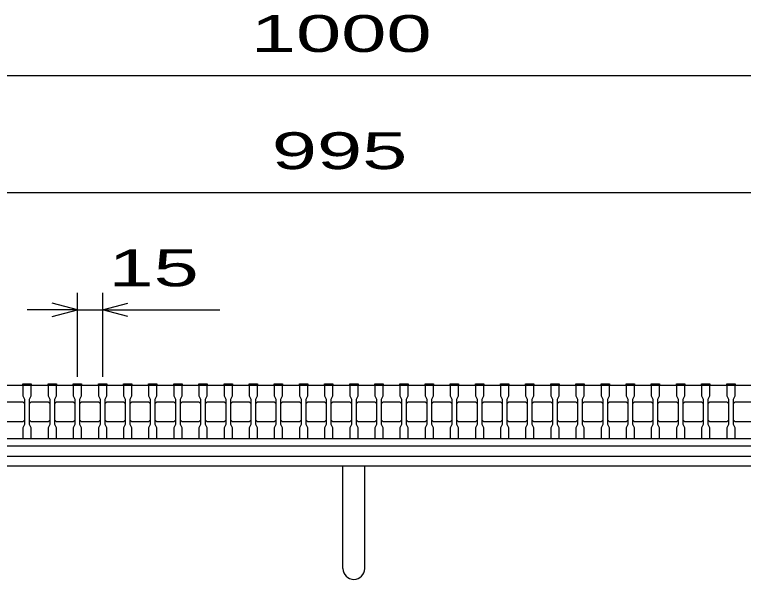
# Model space of a CAD drawing. Units: millimetres, scale not verified. Extents: x -1820 to 1731, y -1282 to 1054.
# Drawn here: x -1053 to -618, y -588.6 to -251.2 of the extents above; entities that cross this region are included whole.
import ezdxf
from ezdxf.enums import TextEntityAlignment as Align

# ---------------------------------------------------------------- set-up
doc = ezdxf.new("R2010")
doc.units = ezdxf.units.MM
doc.header["$LTSCALE"] = 10
for name, color, linetype, lineweight in [('16', 3, 'Continuous', 25), ('19', 6, 'Continuous', 25), ('22', 4, 'Continuous', 25)]:
    doc.layers.add(name, color=color, linetype=linetype, lineweight=lineweight)
doc.styles.add('ベクトル', font='')
doc.styles.get('ベクトル').set_extended_font_data('ベクトル')

msp = doc.modelspace()

# ---------------------------------------------------------------- linework, layer by layer
at = {"layer": '16'}
for p, q in [((-1348, -472.5), (-353, -472.5)), ((-1048, -472.5), (-1048, -471.8)), ((-1048, -471.8), (-1043, -471.8)), ((-1048, -472.5), (-1048, -479)), ((-1043, -472.5), (-1048, -472.5)), ((-1043, -471.8), (-1043, -472.5)), ((-1043, -479), (-1043, -472.5)), ((-1033, -472.5), (-1033, -471.8)), ((-1033, -471.8), (-1028, -471.8)), ((-1033, -472.5), (-1033, -479)), ((-1028, -472.5), (-1033, -472.5)), ((-1028, -471.8), (-1028, -472.5)), ((-1028, -479), (-1028, -472.5)), ((-1018, -472.5), (-1018, -471.8)), ((-1018, -471.8), (-1013, -471.8)), ((-1018, -472.5), (-1018, -479)), ((-1013, -472.5), (-1018, -472.5)), ((-1013, -471.8), (-1013, -472.5)), ((-1013, -479), (-1013, -472.5)), ((-1003, -472.5), (-1003, -471.8)), ((-1003, -471.8), (-998, -471.8)), ((-1003, -472.5), (-1003, -479)), ((-998, -472.5), (-1003, -472.5)), ((-998, -471.8), (-998, -472.5)), ((-998, -479), (-998, -472.5)), ((-988, -472.5), (-988, -471.8)), ((-988, -471.8), (-983, -471.8)), ((-988, -472.5), (-988, -479)), ((-983, -472.5), (-988, -472.5)), ((-983, -471.8), (-983, -472.5)), ((-983, -479), (-983, -472.5)), ((-973, -472.5), (-973, -471.8)), ((-973, -471.8), (-968, -471.8)), ((-973, -472.5), (-973, -479)), ((-968, -472.5), (-973, -472.5)), ((-968, -471.8), (-968, -472.5)), ((-968, -479), (-968, -472.5)), ((-958, -472.5), (-958, -471.8)), ((-958, -471.8), (-953, -471.8)), ((-958, -472.5), (-958, -479)), ((-953, -472.5), (-958, -472.5)), ((-953, -471.8), (-953, -472.5)), ((-953, -479), (-953, -472.5)), ((-943, -472.5), (-943, -471.8)), ((-943, -471.8), (-938, -471.8)), ((-943, -472.5), (-943, -479)), ((-938, -472.5), (-943, -472.5)), ((-938, -471.8), (-938, -472.5)), ((-938, -479), (-938, -472.5)), ((-928, -472.5), (-928, -471.8)), ((-928, -471.8), (-923, -471.8)), ((-928, -472.5), (-928, -479)), ((-923, -472.5), (-928, -472.5)), ((-923, -471.8), (-923, -472.5)), ((-923, -479), (-923, -472.5)), ((-913, -472.5), (-913, -471.8)), ((-913, -471.8), (-908, -471.8)), ((-913, -472.5), (-913, -479)), ((-908, -472.5), (-913, -472.5)), ((-908, -471.8), (-908, -472.5)), ((-908, -479), (-908, -472.5)), ((-898, -472.5), (-898, -471.8)), ((-898, -471.8), (-893, -471.8)), ((-898, -472.5), (-898, -479)), ((-893, -472.5), (-898, -472.5)), ((-893, -471.8), (-893, -472.5)), ((-893, -479), (-893, -472.5)), ((-883, -472.5), (-883, -471.8)), ((-883, -471.8), (-878, -471.8)), ((-883, -472.5), (-883, -479)), ((-878, -472.5), (-883, -472.5)), ((-878, -471.8), (-878, -472.5)), ((-878, -479), (-878, -472.5)), ((-868, -472.5), (-868, -471.8)), ((-868, -471.8), (-863, -471.8)), ((-868, -472.5), (-868, -479)), ((-863, -472.5), (-868, -472.5)), ((-863, -471.8), (-863, -472.5)), ((-863, -479), (-863, -472.5)), ((-853, -472.5), (-853, -471.8)), ((-853, -471.8), (-848, -471.8)), ((-853, -472.5), (-853, -479)), ((-848, -472.5), (-853, -472.5)), ((-848, -471.8), (-848, -472.5)), ((-848, -479), (-848, -472.5)), ((-838, -472.5), (-838, -471.8)), ((-838, -471.8), (-833, -471.8)), ((-838, -472.5), (-838, -479)), ((-833, -472.5), (-838, -472.5)), ((-833, -471.8), (-833, -472.5)), ((-833, -479), (-833, -472.5)), ((-823, -472.5), (-823, -471.8)), ((-823, -471.8), (-818, -471.8)), ((-823, -472.5), (-823, -479)), ((-818, -472.5), (-823, -472.5)), ((-818, -471.8), (-818, -472.5)), ((-818, -479), (-818, -472.5)), ((-808, -472.5), (-808, -471.8)), ((-808, -471.8), (-803, -471.8)), ((-808, -472.5), (-808, -479)), ((-803, -472.5), (-808, -472.5)), ((-803, -471.8), (-803, -472.5)), ((-803, -479), (-803, -472.5)), ((-793, -472.5), (-793, -471.8)), ((-793, -471.8), (-788, -471.8)), ((-793, -472.5), (-793, -479)), ((-788, -472.5), (-793, -472.5)), ((-788, -471.8), (-788, -472.5)), ((-788, -479), (-788, -472.5)), ((-778, -472.5), (-778, -471.8)), ((-778, -471.8), (-773, -471.8)), ((-778, -472.5), (-778, -479)), ((-773, -472.5), (-778, -472.5)), ((-773, -471.8), (-773, -472.5)), ((-773, -479), (-773, -472.5)), ((-763, -472.5), (-763, -471.8)), ((-763, -471.8), (-758, -471.8)), ((-763, -472.5), (-763, -479)), ((-758, -472.5), (-763, -472.5)), ((-758, -471.8), (-758, -472.5)), ((-758, -479), (-758, -472.5)), ((-748, -472.5), (-748, -471.8)), ((-748, -471.8), (-743, -471.8)), ((-748, -472.5), (-748, -479)), ((-743, -472.5), (-748, -472.5)), ((-743, -471.8), (-743, -472.5)), ((-743, -479), (-743, -472.5)), ((-733, -472.5), (-733, -471.8)), ((-733, -471.8), (-728, -471.8)), ((-733, -472.5), (-733, -479)), ((-728, -472.5), (-733, -472.5)), ((-728, -471.8), (-728, -472.5)), ((-728, -479), (-728, -472.5)), ((-718, -472.5), (-718, -471.8)), ((-718, -471.8), (-713, -471.8)), ((-718, -472.5), (-718, -479)), ((-713, -472.5), (-718, -472.5)), ((-713, -471.8), (-713, -472.5)), ((-713, -479), (-713, -472.5)), ((-703, -472.5), (-703, -471.8)), ((-703, -471.8), (-698, -471.8)), ((-703, -472.5), (-703, -479)), ((-698, -472.5), (-703, -472.5)), ((-698, -471.8), (-698, -472.5)), ((-698, -479), (-698, -472.5)), ((-688, -472.5), (-688, -471.8)), ((-688, -471.8), (-683, -471.8)), ((-688, -472.5), (-688, -479)), ((-683, -472.5), (-688, -472.5)), ((-683, -471.8), (-683, -472.5)), ((-683, -479), (-683, -472.5)), ((-673, -472.5), (-673, -471.8)), ((-673, -471.8), (-668, -471.8)), ((-673, -472.5), (-673, -479)), ((-668, -472.5), (-673, -472.5)), ((-668, -471.8), (-668, -472.5)), ((-668, -479), (-668, -472.5)), ((-658, -472.5), (-658, -471.8)), ((-658, -471.8), (-653, -471.8)), ((-658, -472.5), (-658, -479)), ((-653, -472.5), (-658, -472.5)), ((-653, -471.8), (-653, -472.5)), ((-653, -479), (-653, -472.5)), ((-643, -472.5), (-643, -471.8)), ((-643, -471.8), (-638, -471.8)), ((-643, -472.5), (-643, -479)), ((-638, -472.5), (-643, -472.5)), ((-638, -471.8), (-638, -472.5)), ((-638, -479), (-638, -472.5)), ((-628, -472.5), (-628, -471.8)), ((-628, -471.8), (-623, -471.8)), ((-628, -472.5), (-628, -479)), ((-623, -472.5), (-628, -472.5)), ((-623, -471.8), (-623, -472.5)), ((-623, -479), (-623, -472.5)), ((-1058, -482.5), (-1048, -482.5)), ((-1048, -479), (-1047, -481)), ((-1048, -482.5), (-1047, -483.5)), ((-1047, -481), (-1047, -496)), ((-1044, -481), (-1043, -479)), ((-1044, -496), (-1044, -481)), ((-1044, -483.5), (-1043, -482.5)), ((-1043, -482.5), (-1033, -482.5)), ((-1033, -479), (-1032, -481)), ((-1033, -482.5), (-1032, -483.5)), ((-1032, -481), (-1032, -496)), ((-1029, -481), (-1028, -479)), ((-1029, -496), (-1029, -481)), ((-1029, -483.5), (-1028, -482.5)), ((-1028, -482.5), (-1018, -482.5)), ((-1018, -479), (-1017, -481)), ((-1018, -482.5), (-1017, -483.5)), ((-1017, -481), (-1017, -496)), ((-1014, -481), (-1013, -479)), ((-1014, -496), (-1014, -481)), ((-1014, -483.5), (-1013, -482.5)), ((-1013, -482.5), (-1003, -482.5)), ((-1003, -479), (-1002, -481)), ((-1003, -482.5), (-1002, -483.5)), ((-1002, -481), (-1002, -496)), ((-999, -481), (-998, -479)), ((-999, -496), (-999, -481)), ((-999, -483.5), (-998, -482.5)), ((-998, -482.5), (-988, -482.5)), ((-988, -479), (-987, -481)), ((-988, -482.5), (-987, -483.5)), ((-987, -481), (-987, -496)), ((-984, -481), (-983, -479)), ((-984, -496), (-984, -481)), ((-984, -483.5), (-983, -482.5)), ((-983, -482.5), (-973, -482.5)), ((-973, -479), (-972, -481)), ((-973, -482.5), (-972, -483.5)), ((-972, -481), (-972, -496)), ((-969, -481), (-968, -479)), ((-969, -496), (-969, -481)), ((-969, -483.5), (-968, -482.5)), ((-968, -482.5), (-958, -482.5)), ((-958, -479), (-957, -481)), ((-958, -482.5), (-957, -483.5)), ((-957, -481), (-957, -496)), ((-954, -481), (-953, -479)), ((-954, -496), (-954, -481)), ((-954, -483.5), (-953, -482.5)), ((-953, -482.5), (-943, -482.5)), ((-943, -479), (-942, -481)), ((-943, -482.5), (-942, -483.5)), ((-942, -481), (-942, -496)), ((-939, -481), (-938, -479)), ((-939, -496), (-939, -481)), ((-939, -483.5), (-938, -482.5)), ((-938, -482.5), (-928, -482.5)), ((-928, -479), (-927, -481)), ((-928, -482.5), (-927, -483.5)), ((-927, -481), (-927, -496)), ((-924, -481), (-923, -479)), ((-924, -496), (-924, -481)), ((-924, -483.5), (-923, -482.5)), ((-923, -482.5), (-913, -482.5)), ((-913, -479), (-912, -481)), ((-913, -482.5), (-912, -483.5)), ((-912, -481), (-912, -496)), ((-909, -481), (-908, -479)), ((-909, -496), (-909, -481)), ((-909, -483.5), (-908, -482.5)), ((-908, -482.5), (-898, -482.5)), ((-898, -479), (-897, -481)), ((-898, -482.5), (-897, -483.5)), ((-897, -481), (-897, -496)), ((-894, -481), (-893, -479)), ((-894, -496), (-894, -481)), ((-894, -483.5), (-893, -482.5)), ((-893, -482.5), (-883, -482.5)), ((-883, -479), (-882, -481)), ((-883, -482.5), (-882, -483.5)), ((-882, -481), (-882, -496)), ((-879, -481), (-878, -479)), ((-879, -496), (-879, -481)), ((-879, -483.5), (-878, -482.5)), ((-878, -482.5), (-868, -482.5)), ((-868, -479), (-867, -481)), ((-868, -482.5), (-867, -483.5)), ((-867, -481), (-867, -496)), ((-864, -481), (-863, -479)), ((-864, -496), (-864, -481)), ((-864, -483.5), (-863, -482.5)), ((-863, -482.5), (-853, -482.5)), ((-853, -479), (-852, -481)), ((-853, -482.5), (-852, -483.5)), ((-852, -481), (-852, -496)), ((-849, -481), (-848, -479)), ((-849, -496), (-849, -481)), ((-849, -483.5), (-848, -482.5)), ((-848, -482.5), (-838, -482.5)), ((-838, -479), (-837, -481)), ((-838, -482.5), (-837, -483.5)), ((-837, -481), (-837, -496)), ((-834, -481), (-833, -479)), ((-834, -496), (-834, -481)), ((-834, -483.5), (-833, -482.5)), ((-833, -482.5), (-823, -482.5)), ((-823, -479), (-822, -481)), ((-823, -482.5), (-822, -483.5)), ((-822, -481), (-822, -496)), ((-819, -481), (-818, -479)), ((-819, -496), (-819, -481)), ((-819, -483.5), (-818, -482.5)), ((-818, -482.5), (-808, -482.5)), ((-808, -479), (-807, -481)), ((-808, -482.5), (-807, -483.5)), ((-807, -481), (-807, -496)), ((-804, -481), (-803, -479)), ((-804, -496), (-804, -481)), ((-804, -483.5), (-803, -482.5)), ((-803, -482.5), (-793, -482.5)), ((-793, -479), (-792, -481)), ((-793, -482.5), (-792, -483.5)), ((-792, -481), (-792, -496)), ((-789, -481), (-788, -479)), ((-789, -496), (-789, -481)), ((-789, -483.5), (-788, -482.5)), ((-788, -482.5), (-778, -482.5)), ((-778, -479), (-777, -481)), ((-778, -482.5), (-777, -483.5)), ((-777, -481), (-777, -496)), ((-774, -481), (-773, -479)), ((-774, -496), (-774, -481)), ((-774, -483.5), (-773, -482.5)), ((-773, -482.5), (-763, -482.5)), ((-763, -479), (-762, -481)), ((-763, -482.5), (-762, -483.5)), ((-762, -481), (-762, -496)), ((-759, -481), (-758, -479)), ((-759, -496), (-759, -481)), ((-759, -483.5), (-758, -482.5)), ((-758, -482.5), (-748, -482.5)), ((-748, -479), (-747, -481)), ((-748, -482.5), (-747, -483.5)), ((-747, -481), (-747, -496)), ((-744, -481), (-743, -479)), ((-744, -496), (-744, -481)), ((-744, -483.5), (-743, -482.5)), ((-743, -482.5), (-733, -482.5)), ((-733, -479), (-732, -481)), ((-733, -482.5), (-732, -483.5)), ((-732, -481), (-732, -496)), ((-729, -481), (-728, -479)), ((-729, -496), (-729, -481)), ((-729, -483.5), (-728, -482.5)), ((-728, -482.5), (-718, -482.5)), ((-718, -479), (-717, -481)), ((-718, -482.5), (-717, -483.5)), ((-717, -481), (-717, -496)), ((-714, -481), (-713, -479)), ((-714, -496), (-714, -481)), ((-714, -483.5), (-713, -482.5)), ((-713, -482.5), (-703, -482.5)), ((-703, -479), (-702, -481)), ((-703, -482.5), (-702, -483.5)), ((-702, -481), (-702, -496)), ((-699, -481), (-698, -479)), ((-699, -496), (-699, -481)), ((-699, -483.5), (-698, -482.5)), ((-698, -482.5), (-688, -482.5)), ((-688, -479), (-687, -481)), ((-688, -482.5), (-687, -483.5)), ((-687, -481), (-687, -496)), ((-684, -481), (-683, -479)), ((-684, -496), (-684, -481)), ((-684, -483.5), (-683, -482.5)), ((-683, -482.5), (-673, -482.5)), ((-673, -479), (-672, -481)), ((-673, -482.5), (-672, -483.5)), ((-672, -481), (-672, -496)), ((-669, -481), (-668, -479)), ((-669, -496), (-669, -481)), ((-669, -483.5), (-668, -482.5)), ((-668, -482.5), (-658, -482.5)), ((-658, -479), (-657, -481)), ((-658, -482.5), (-657, -483.5)), ((-657, -481), (-657, -496)), ((-654, -481), (-653, -479)), ((-654, -496), (-654, -481)), ((-654, -483.5), (-653, -482.5)), ((-653, -482.5), (-643, -482.5)), ((-643, -479), (-642, -481)), ((-643, -482.5), (-642, -483.5)), ((-642, -481), (-642, -496)), ((-639, -481), (-638, -479)), ((-639, -496), (-639, -481)), ((-639, -483.5), (-638, -482.5)), ((-638, -482.5), (-628, -482.5)), ((-628, -479), (-627, -481)), ((-628, -482.5), (-627, -483.5)), ((-627, -481), (-627, -496)), ((-624, -481), (-623, -479)), ((-624, -496), (-624, -481)), ((-624, -483.5), (-623, -482.5)), ((-623, -482.5), (-613, -482.5)), ((-1048, -494.5), (-1058, -494.5)), ((-1047, -493.5), (-1048, -494.5)), ((-1043, -494.5), (-1044, -493.5)), ((-1033, -494.5), (-1043, -494.5)), ((-1032, -493.5), (-1033, -494.5)), ((-1028, -494.5), (-1029, -493.5)), ((-1018, -494.5), (-1028, -494.5)), ((-1017, -493.5), (-1018, -494.5)), ((-1013, -494.5), (-1014, -493.5)), ((-1003, -494.5), (-1013, -494.5)), ((-1002, -493.5), (-1003, -494.5)), ((-998, -494.5), (-999, -493.5)), ((-988, -494.5), (-998, -494.5)), ((-987, -493.5), (-988, -494.5)), ((-983, -494.5), (-984, -493.5)), ((-973, -494.5), (-983, -494.5)), ((-972, -493.5), (-973, -494.5)), ((-968, -494.5), (-969, -493.5)), ((-958, -494.5), (-968, -494.5)), ((-957, -493.5), (-958, -494.5)), ((-953, -494.5), (-954, -493.5)), ((-943, -494.5), (-953, -494.5)), ((-942, -493.5), (-943, -494.5)), ((-938, -494.5), (-939, -493.5)), ((-928, -494.5), (-938, -494.5)), ((-927, -493.5), (-928, -494.5)), ((-923, -494.5), (-924, -493.5)), ((-913, -494.5), (-923, -494.5)), ((-912, -493.5), (-913, -494.5)), ((-908, -494.5), (-909, -493.5)), ((-898, -494.5), (-908, -494.5)), ((-897, -493.5), (-898, -494.5)), ((-893, -494.5), (-894, -493.5)), ((-883, -494.5), (-893, -494.5)), ((-882, -493.5), (-883, -494.5)), ((-878, -494.5), (-879, -493.5)), ((-868, -494.5), (-878, -494.5)), ((-867, -493.5), (-868, -494.5)), ((-863, -494.5), (-864, -493.5)), ((-853, -494.5), (-863, -494.5)), ((-852, -493.5), (-853, -494.5)), ((-848, -494.5), (-849, -493.5)), ((-838, -494.5), (-848, -494.5)), ((-837, -493.5), (-838, -494.5)), ((-833, -494.5), (-834, -493.5)), ((-823, -494.5), (-833, -494.5)), ((-822, -493.5), (-823, -494.5)), ((-818, -494.5), (-819, -493.5)), ((-808, -494.5), (-818, -494.5)), ((-807, -493.5), (-808, -494.5)), ((-803, -494.5), (-804, -493.5)), ((-793, -494.5), (-803, -494.5)), ((-792, -493.5), (-793, -494.5)), ((-788, -494.5), (-789, -493.5)), ((-778, -494.5), (-788, -494.5)), ((-777, -493.5), (-778, -494.5)), ((-773, -494.5), (-774, -493.5)), ((-763, -494.5), (-773, -494.5)), ((-762, -493.5), (-763, -494.5)), ((-758, -494.5), (-759, -493.5)), ((-748, -494.5), (-758, -494.5)), ((-747, -493.5), (-748, -494.5)), ((-743, -494.5), (-744, -493.5)), ((-733, -494.5), (-743, -494.5)), ((-732, -493.5), (-733, -494.5)), ((-728, -494.5), (-729, -493.5)), ((-718, -494.5), (-728, -494.5)), ((-717, -493.5), (-718, -494.5)), ((-713, -494.5), (-714, -493.5)), ((-703, -494.5), (-713, -494.5)), ((-702, -493.5), (-703, -494.5)), ((-698, -494.5), (-699, -493.5)), ((-688, -494.5), (-698, -494.5)), ((-687, -493.5), (-688, -494.5)), ((-683, -494.5), (-684, -493.5)), ((-673, -494.5), (-683, -494.5)), ((-672, -493.5), (-673, -494.5)), ((-668, -494.5), (-669, -493.5)), ((-658, -494.5), (-668, -494.5)), ((-657, -493.5), (-658, -494.5)), ((-653, -494.5), (-654, -493.5)), ((-643, -494.5), (-653, -494.5)), ((-642, -493.5), (-643, -494.5)), ((-638, -494.5), (-639, -493.5)), ((-628, -494.5), (-638, -494.5)), ((-627, -493.5), (-628, -494.5)), ((-623, -494.5), (-624, -493.5)), ((-613, -494.5), (-623, -494.5)), ((-1047, -496), (-1048, -498)), ((-1048, -498), (-1048, -504.5)), ((-1043, -498), (-1044, -496)), ((-1043, -504.5), (-1043, -498)), ((-1032, -496), (-1033, -498)), ((-1033, -498), (-1033, -504.5)), ((-1028, -498), (-1029, -496)), ((-1028, -504.5), (-1028, -498)), ((-1017, -496), (-1018, -498)), ((-1018, -498), (-1018, -504.5)), ((-1013, -498), (-1014, -496)), ((-1013, -504.5), (-1013, -498)), ((-1002, -496), (-1003, -498)), ((-1003, -498), (-1003, -504.5)), ((-998, -498), (-999, -496)), ((-998, -504.5), (-998, -498)), ((-987, -496), (-988, -498)), ((-988, -498), (-988, -504.5)), ((-983, -498), (-984, -496)), ((-983, -504.5), (-983, -498)), ((-972, -496), (-973, -498)), ((-973, -498), (-973, -504.5)), ((-968, -498), (-969, -496)), ((-968, -504.5), (-968, -498)), ((-957, -496), (-958, -498)), ((-958, -498), (-958, -504.5)), ((-953, -498), (-954, -496)), ((-953, -504.5), (-953, -498)), ((-942, -496), (-943, -498)), ((-943, -498), (-943, -504.5)), ((-938, -498), (-939, -496)), ((-938, -504.5), (-938, -498)), ((-927, -496), (-928, -498)), ((-928, -498), (-928, -504.5)), ((-923, -498), (-924, -496)), ((-923, -504.5), (-923, -498)), ((-912, -496), (-913, -498)), ((-913, -498), (-913, -504.5)), ((-908, -498), (-909, -496)), ((-908, -504.5), (-908, -498)), ((-897, -496), (-898, -498)), ((-898, -498), (-898, -504.5)), ((-893, -498), (-894, -496)), ((-893, -504.5), (-893, -498)), ((-882, -496), (-883, -498)), ((-883, -498), (-883, -504.5)), ((-878, -498), (-879, -496)), ((-878, -504.5), (-878, -498)), ((-867, -496), (-868, -498)), ((-868, -498), (-868, -504.5)), ((-863, -498), (-864, -496)), ((-863, -504.5), (-863, -498)), ((-852, -496), (-853, -498)), ((-853, -498), (-853, -504.5)), ((-848, -498), (-849, -496)), ((-848, -504.5), (-848, -498)), ((-837, -496), (-838, -498)), ((-838, -498), (-838, -504.5)), ((-833, -498), (-834, -496)), ((-833, -504.5), (-833, -498)), ((-822, -496), (-823, -498)), ((-823, -498), (-823, -504.5)), ((-818, -498), (-819, -496)), ((-818, -504.5), (-818, -498)), ((-807, -496), (-808, -498)), ((-808, -498), (-808, -504.5)), ((-803, -498), (-804, -496)), ((-803, -504.5), (-803, -498)), ((-792, -496), (-793, -498)), ((-793, -498), (-793, -504.5)), ((-788, -498), (-789, -496)), ((-788, -504.5), (-788, -498)), ((-777, -496), (-778, -498)), ((-778, -498), (-778, -504.5)), ((-773, -498), (-774, -496)), ((-773, -504.5), (-773, -498)), ((-762, -496), (-763, -498)), ((-763, -498), (-763, -504.5)), ((-758, -498), (-759, -496)), ((-758, -504.5), (-758, -498)), ((-747, -496), (-748, -498)), ((-748, -498), (-748, -504.5)), ((-743, -498), (-744, -496)), ((-743, -504.5), (-743, -498)), ((-732, -496), (-733, -498)), ((-733, -498), (-733, -504.5)), ((-728, -498), (-729, -496)), ((-728, -504.5), (-728, -498)), ((-717, -496), (-718, -498)), ((-718, -498), (-718, -504.5)), ((-713, -498), (-714, -496)), ((-713, -504.5), (-713, -498)), ((-702, -496), (-703, -498)), ((-703, -498), (-703, -504.5)), ((-698, -498), (-699, -496)), ((-698, -504.5), (-698, -498)), ((-687, -496), (-688, -498)), ((-688, -498), (-688, -504.5)), ((-683, -498), (-684, -496)), ((-683, -504.5), (-683, -498)), ((-672, -496), (-673, -498)), ((-673, -498), (-673, -504.5)), ((-668, -498), (-669, -496)), ((-668, -504.5), (-668, -498)), ((-657, -496), (-658, -498)), ((-658, -498), (-658, -504.5)), ((-653, -498), (-654, -496)), ((-653, -504.5), (-653, -498)), ((-642, -496), (-643, -498)), ((-643, -498), (-643, -504.5)), ((-638, -498), (-639, -496)), ((-638, -504.5), (-638, -498)), ((-627, -496), (-628, -498)), ((-628, -498), (-628, -504.5)), ((-623, -498), (-624, -496)), ((-623, -504.5), (-623, -498)), ((-1348, -504.5), (-353, -504.5)), ((-1348, -504.5), (-353, -504.5)), ((-1048, -504.5), (-1043, -504.5)), ((-1033, -504.5), (-1028, -504.5)), ((-1018, -504.5), (-1013, -504.5)), ((-1003, -504.5), (-998, -504.5)), ((-988, -504.5), (-983, -504.5)), ((-973, -504.5), (-968, -504.5)), ((-958, -504.5), (-953, -504.5)), ((-943, -504.5), (-938, -504.5)), ((-928, -504.5), (-923, -504.5)), ((-913, -504.5), (-908, -504.5)), ((-898, -504.5), (-893, -504.5)), ((-883, -504.5), (-878, -504.5)), ((-868, -504.5), (-863, -504.5)), ((-853, -504.5), (-848, -504.5)), ((-838, -504.5), (-833, -504.5)), ((-823, -504.5), (-818, -504.5)), ((-808, -504.5), (-803, -504.5)), ((-793, -504.5), (-788, -504.5)), ((-778, -504.5), (-773, -504.5)), ((-763, -504.5), (-758, -504.5)), ((-748, -504.5), (-743, -504.5)), ((-733, -504.5), (-728, -504.5)), ((-718, -504.5), (-713, -504.5)), ((-703, -504.5), (-698, -504.5)), ((-688, -504.5), (-683, -504.5)), ((-673, -504.5), (-668, -504.5)), ((-658, -504.5), (-653, -504.5)), ((-643, -504.5), (-638, -504.5)), ((-628, -504.5), (-623, -504.5)), ((-353, -509), (-1348, -509)), ((-1348, -515), (-353, -515))]:
    msp.add_line(p, q, dxfattribs=at)
at = {"layer": '19'}
for p, q in [((-1350.5, -515), (-350.5, -515)), ((-350.5, -521), (-1350.5, -521)), ((-857, -582.11), (-857, -521)), ((-844, -582.11), (-844, -521))]:
    msp.add_line(p, q, dxfattribs=at)
msp.add_arc((-850.5, -582.11), 6.5, 180, 0, dxfattribs=at)
at = {"layer": '22'}
for p, q in [((-1350.5, -287.5), (-350.5, -287.5)), ((-1348, -357.5), (-353, -357.5)), ((-1015.5, -467.5), (-1015.5, -417.5)), ((-1000.5, -417.5), (-1000.5, -467.5)), ((-1015.5, -427.5), (-1030.5, -423.5)), ((-1000.5, -427.5), (-985.5, -423.5)), ((-1015.5, -427.5), (-1045.5, -427.5)), ((-1030.5, -431.5), (-1015.5, -427.5)), ((-1015.5, -427.5), (-1000.5, -427.5)), ((-985.5, -431.5), (-1000.5, -427.5)), ((-1000.5, -427.5), (-930.5, -427.5))]:
    msp.add_line(p, q, dxfattribs=at)

# ---------------------------------------------------------------- texts
at = {"layer": '22', "color": 2, "style": 'ベクトル', "width": 1.65}
for s, p in [(' 1000 ', (-925.5, -262.5)), (' 995 ', (-913, -332.5)), (' 15 ', (-1010.5, -402.5))]:
    msp.add_text(s, height=21.99, dxfattribs=at).set_placement(p, align=Align.MIDDLE_LEFT)

doc.saveas('drawing.dxf')
